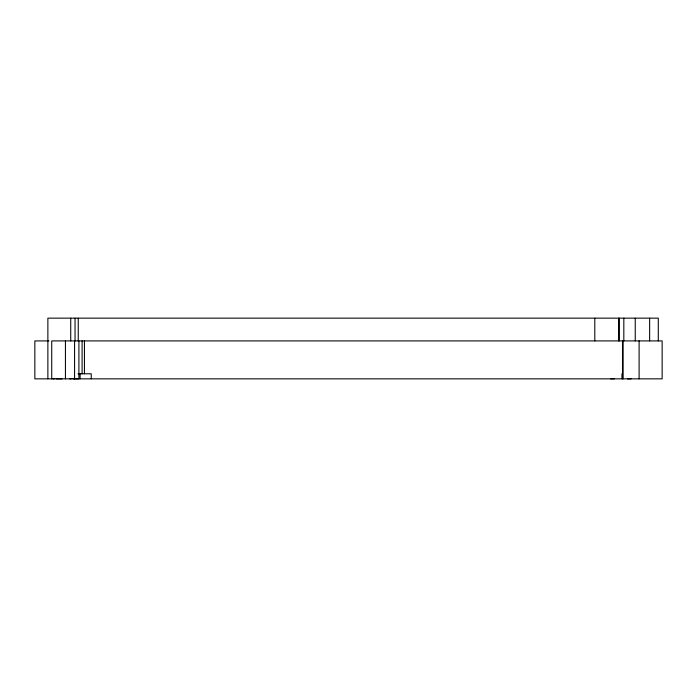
<?xml version="1.0" encoding="UTF-8"?>
<svg xmlns="http://www.w3.org/2000/svg" width="697" height="697" viewBox="0 0 697 697"><rect width="100%" height="100%" fill="white"/><g stroke="black" fill="none" stroke-linecap="round" stroke-linejoin="round"><path stroke-width="1.05" d="M621.959 378.706L621.994 373.775M78.909 340.911L78.909 378.846L72.985 378.82M52.894 378.846L54.375 378.82M69.77 378.846L71.26 378.82M610.677 378.846L614.257 378.828M627.553 378.846L631.133 378.828M48.982 340.911L34.85 340.911L34.85 378.846L662.15 378.846L662.15 340.911L51.726 340.911L51.726 378.846M78.047 373.784L91.246 373.784L91.246 378.846M56.109 378.82L62.033 378.846M79.014 373.723L80.094 373.784L80.094 378.846M658.29 340.911L658.29 318.154L47.875 318.154L47.875 378.846M649.639 318.154L649.639 340.911M639.105 340.911L639.105 378.846M635.246 318.154L635.246 340.911M623.824 318.154L623.824 340.911M623.109 340.911L623.109 378.846M622.508 340.911L622.508 378.846M619.25 318.154L619.25 340.911M618.648 318.154L618.648 340.911M594.794 318.154L594.794 340.911M84.442 340.911L84.442 373.784M82.107 340.911L82.107 373.784M78.247 318.154L78.247 340.911M75.049 318.154L75.049 340.911M74.579 340.911L74.579 378.846M70.728 318.154L70.728 340.911M65.44 340.911L65.44 378.846"/></g></svg>
